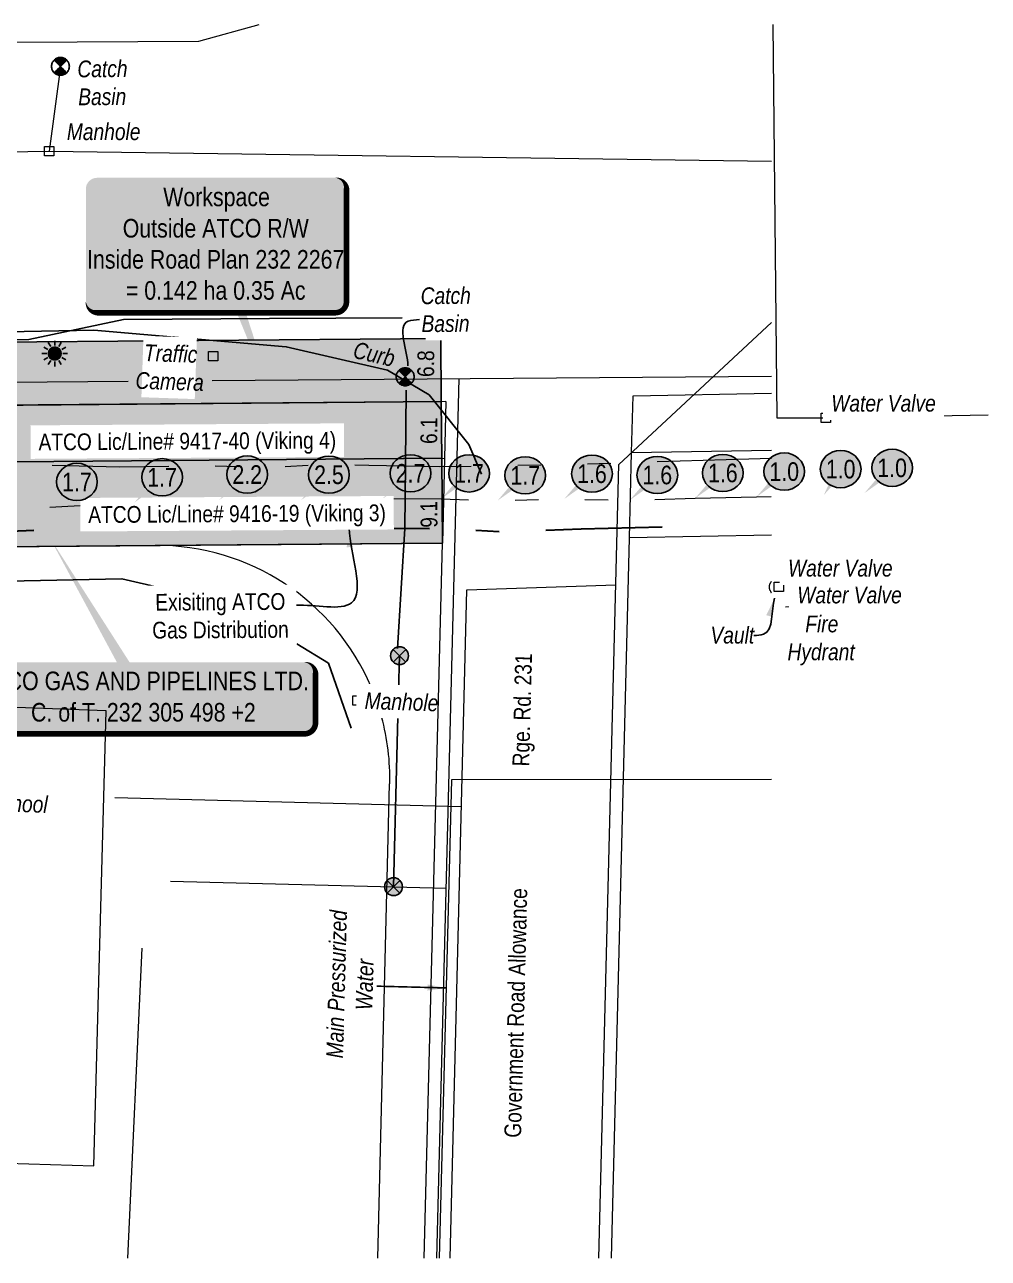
# Model space of a CAD drawing. Extents: x 47903 to 49482, y 5930913 to 5932062.
# Drawn here: x 49248.3 to 49351.8, y 5931155.6 to 5931288.2 of the extents above; entities that cross this region are included whole.
import ezdxf
from ezdxf.enums import TextEntityAlignment as Align

# ---------------------------------------------------------------- set-up
doc = ezdxf.new("R2010")
doc.units = 0
doc.header["$LTSCALE"] = 5
for name, pattern in [('CENTERLINEX3', [5, 2.5, -1, 0.5, -1]), ('CENTERLINEX33', [6.5, 2.5, -1, 0.5, -1, 0.5, -1]), ('foc-SEISMIC', [20.5, 15, -1, 0.5, -1, 0.5, -1, 0.5, -1]), ('POWERLINE5', [7.8, 2.4, -0.6, 0.6, -0.6, 0.6, -0.6, 2.4])]:
    doc.linetypes.add(name, pattern=pattern)
for name, color, linetype in [('_P-Temp 3', 104, 'Continuous'), ('_P-Temp H3', 71, 'Continuous'), ('AS-FENCE', 48, 'foc-FENCE'), ('AS-OWNER', 7, 'Continuous'), ('AS-POWER-BURIED-ATCO PIPELINES', 241, 'foc-POWER_BURIED'), ('AS-POWER-EXISTING', 72, 'POWERLINE5'), ('AS-SEISMIC', 224, 'foc-SEISMIC'), ('AS-SYMBOL', 7, 'Continuous'), ('EXISTING PIPE IP-T', 182, 'Continuous'), ('L-ROAD-T', 7, 'Continuous'), ('L-TITLEDB', 4, 'Continuous'), ('L-TITLEDB-T', 4, 'Continuous'), ('P-ELEVATION', 7, 'Continuous'), ('P-TEMP WITHIN RW-H', 254, 'Continuous'), ('P-TEMP-ATCO PIPELINES-T', 104, 'Continuous'), ('T-SLOPE', 48, 'Continuous')]:
    doc.layers.add(name, color=color, linetype=linetype)
for name, color, linetype, lineweight, true_color in [('AS-FIBRE-OPTIC', 7, 'foc-FIBREOP', 9, 0xff9c38), ('AS-SANITARY', 7, 'foc-SANITARY', 9, 0x29a300), ('AS-STORM', 7, 'foc-STORM', 9, 0x29a300), ('AS-TELUS-ATCO PIPELINES', 7, 'foc-TEL', 9, 0xff9c38), ('AS-WATER PIPE', 7, 'foc-WATER', 9, 0x8ac4ff), ('EXISTING PIPE IP', 7, 'CENTERLINEX3', 30, 0x3800e0)]:
    doc.layers.add(name, color=color, linetype=linetype, lineweight=lineweight, true_color=true_color)
for name, color, linetype, lineweight in [('AS-GENERAL', 48, 'Continuous', 18), ('AS-GENERAL-manhole', 48, 'Continuous', 18), ('EXISTING PIPE (EXIST OR HP)', 240, 'CENTERLINEX33', 20), ('T-TEXT', 48, 'Continuous', 18)]:
    doc.layers.add(name, color=color, linetype=linetype, lineweight=lineweight)
doc.layers.add('P-TEMP-WITHIN RW', color=7, linetype='Continuous', true_color=0x787878)
doc.styles.add('1.8', font='', dxfattribs={"height": 1.8})
doc.styles.add('80', font='', dxfattribs={"height": 10})
doc.styles.add('80CG', font='', dxfattribs={"height": 10})
doc.styles.add('80L', font='', dxfattribs={"height": 10})
doc.styles.add('foc-LtypeFont', font='', dxfattribs={"height": 7.35})
doc.styles.get("Standard").update_dxf_attribs({"font": ''})
doc.styles.get('1.8').set_extended_font_data('Arial Narrow')
doc.styles.get('80').set_extended_font_data('Arial Narrow')
doc.styles.get('80CG').set_extended_font_data('Arial Narrow')
doc.styles.get('80L').set_extended_font_data('Arial Narrow')
doc.styles.get('foc-LtypeFont').set_extended_font_data('Arial Narrow')
doc.styles.get('Standard').set_extended_font_data('Arial Narrow')
doc.linetypes.add('foc-FENCE', pattern='A,10,-1,["X",foc-LtypeFont,S=0.2,R=0,X=-0.625,Y=-0.75],-1.24', length=12.24)
doc.linetypes.add('foc-FIBREOP', pattern='A,10,-1,["FO",foc-LtypeFont,S=0.2,R=0,X=-0.5,Y=-0.75],-2.75', length=13.75)
doc.linetypes.add('foc-POWER_BURIED', pattern='A,10,-1,["P",foc-LtypeFont,S=0.2,R=0,X=-0.425,Y=-0.75],-2', length=13)
doc.linetypes.add('foc-SANITARY', pattern='A,10,-1,["SN",foc-LtypeFont,S=0.2,R=0,X=-0.5,Y=-0.75],-2.75', length=13.75)
doc.linetypes.add('foc-STORM', pattern='A,10,-1,["ST",foc-LtypeFont,S=0.2,R=0,X=-0.5,Y=-0.75],-2.75', length=13.75)
doc.linetypes.add('foc-TEL', pattern='A,2,-1,["T",foc-LtypeFont,S=0.2,R=0,X=-0.425,Y=-0.75],-1.24,8', length=12.24)
doc.linetypes.add('foc-WATER', pattern='A,10,-1,["W",foc-LtypeFont,S=0.2,R=0,X=-0.425,Y=-0.75],-2', length=13)
doc.dimstyles.new('Compass 1 000', dxfattribs={"dimtxt": 1.8, "dimasz": 2, "dimexe": 0.2, "dimexo": 0.0625, "dimgap": 0.5, "dimtad": 0, "dimtih": 1, "dimtoh": 1, "dimzin": 0, "dimdsep": 46, "dimtxsty": '1.8', "dimcen": 0.1, "dimse1": 1, "dimse2": 1, "dimclrd": 256, "dimclrt": 256, "dimaunit": 1, "dimadec": 4, "dimazin": 0, "dimtfac": 0.06, "dimtofl": 0, "dimtmove": 0, "dimatfit": 0, "dimfxl": 0.2, "dimtolj": 1, "dimtzin": 0, "dimlwd": -1, "dimarcsym": 0})
doc.dimstyles.new('Compass 5 000', dxfattribs={"dimscale": 5, "dimtxt": 9, "dimasz": 2, "dimexe": 0.2, "dimexo": 0.0625, "dimgap": 0.5, "dimtad": 0, "dimtih": 1, "dimtoh": 1, "dimzin": 0, "dimdsep": 46, "dimtxsty": '80CG', "dimcen": 0.1, "dimse1": 1, "dimse2": 1, "dimclrd": 256, "dimclrt": 256, "dimaunit": 1, "dimadec": 4, "dimazin": 0, "dimtfac": 0.06, "dimtofl": 0, "dimtmove": 0, "dimatfit": 1, "dimfxl": 0.2, "dimtolj": 1, "dimtzin": 0, "dimlwd": -1, "dimarcsym": 0})

# ---------------------------------------------------------------- blocks, each defined once
blk = doc.blocks.new('POWERPOLE')
h = blk.add_hatch(color=255)
edge = h.paths.add_edge_path()
edge.add_arc((0, 0), 0.96, 0, 360)
at = {"linetype": 'Continuous'}
for p, q in [((0.68, -0.68), (-0.68, 0.68)), ((-0.68, -0.68), (0.68, 0.68))]:
    blk.add_line(p, q, dxfattribs=at)
blk.add_circle((0, 0), 0.96, dxfattribs=at)
blk = doc.blocks.new('*U62')
h = blk.add_hatch(color=59)
edge = h.paths.add_edge_path()
edge.add_line((-86.5, -20), (86.5, -20))
edge.add_arc((86.5, -14), 6, 270, 360)
edge.add_line((92.5, -14), (92.5, 12.5))
edge.add_arc((86.5, 12.5), 6, 0, 90)
edge.add_line((86.5, 18.5), (-86.5, 18.5))
edge.add_arc((-86.5, 12.5), 6, 90, 180)
edge.add_line((-92.5, 12.5), (-92.5, -14))
edge.add_arc((-86.5, -14), 6, 180, 270)
at = {"color": 1, "flags": 128}
blk.add_lwpolyline([(-50.58, 86, 0, 7.5, 0), (0, 0, 0, 0, 0)], format="xyseb", dxfattribs=at)
blk.add_lwpolyline([(-86.5, -20, 3, 3, 0), (86.5, -20, 3, 3, 0.414214), (92.5, -14, 3, 3, 0), (92.5, 12.5, 3, 0, 0.414214), (86.5, 18.5, 0, 0, 0), (-86.5, 18.5, 0, 0, 0.414214), (-92.5, 12.5, 0, 0, 0), (-92.5, -14, 0, 3, 0.414214)], format="xyseb", close=True, dxfattribs=at)
at = {"color": 1, "style": '80'}
blk.add_attdef('ENTER_TEXT_001', (-35.99, -5), '', height=10, dxfattribs=at)
blk = doc.blocks.new('*U44')
at = {"layer": 'P-ELEVATION'}
h = blk.add_hatch(color=111, dxfattribs=at)
h.dxf.hatch_style = 1
edge = h.paths.add_edge_path()
edge.add_ellipse((0, 0), major_axis=(-10.94, 0), ratio=0.913794, start_angle=0, end_angle=360)
at = {"layer": 'P-ELEVATION', "color": 7, "flags": 128}
blk.add_lwpolyline([(0, 0, 5, 0, 0), (-14.89, -13.6, 0, 0, 0)], format="xyseb", dxfattribs=at)
at = {"layer": 'P-ELEVATION', "color": 7}
blk.add_ellipse((0, 0), major_axis=(-10.94, 0), ratio=0.913794, dxfattribs=at)
at = {"layer": 'P-ELEVATION', "style": '80'}
blk.add_attdef('BEND', text='', height=10, dxfattribs=at).set_placement((0, 0), align=Align.MIDDLE_CENTER)
blk = doc.blocks.new('*U45')
at = {"layer": 'P-ELEVATION'}
h = blk.add_hatch(color=111, dxfattribs=at)
h.dxf.hatch_style = 1
edge = h.paths.add_edge_path()
edge.add_ellipse((0, 0), major_axis=(-10.94, 0), ratio=0.913794, start_angle=0, end_angle=360)
at = {"layer": 'P-ELEVATION', "color": 7, "flags": 128}
blk.add_lwpolyline([(0, 0, 5, 0, 0), (-9.05, -13.99, 0, 0, 0)], format="xyseb", dxfattribs=at)
at = {"layer": 'P-ELEVATION', "color": 7}
blk.add_ellipse((0, 0), major_axis=(-10.94, 0), ratio=0.913794, dxfattribs=at)
at = {"layer": 'P-ELEVATION', "style": '80'}
blk.add_attdef('BEND', text='', height=10, dxfattribs=at).set_placement((0, 0), align=Align.MIDDLE_CENTER)
blk = doc.blocks.new('lightpole')
h = blk.add_hatch(color=255)
h.dxf.hatch_style = 1
h.paths.add_polyline_path([(-0.78, 0, 1), (0.78, 0, 1)])
h.paths.add_polyline_path([(0.68, 0, -1), (-0.68, 0, -1)], flags=16)
h = blk.add_hatch(color=48)
h.dxf.hatch_style = 1
edge = h.paths.add_edge_path()
edge.add_arc((0, 0), 0.682, 0, 360)
at = {"color": 48}
for p, q in [((0, 0.86), (0, 1.38)), ((-0.86, 0), (-1.38, 0)), ((-0.75, 0.43), (-1.19, 0.69)), ((-0.43, 0.75), (-0.69, 1.19)), ((0.43, 0.75), (0.69, 1.19)), ((0.75, 0.43), (1.19, 0.69)), ((0.86, 0), (1.38, 0)), ((-0.75, -0.43), (-1.19, -0.69)), ((-0.43, -0.75), (-0.69, -1.19)), ((0, -0.86), (0, -1.38)), ((0.43, -0.75), (0.69, -1.19)), ((0.75, -0.43), (1.19, -0.69))]:
    blk.add_line(p, q, dxfattribs=at)
blk.add_circle((0, 0), 0.682, dxfattribs=at)
blk = doc.blocks.new('*X46')
at = {"color": 0}
for p, q in [((103.18, -2060.78), (107.75, -2060.78)), ((103.5, -2060.62), (107.43, -2060.62)), ((103.89, -2060.47), (107.03, -2060.47)), ((104.45, -2060.31), (106.48, -2060.31)), ((102.12, -2061.56), (108.81, -2061.56)), ((102.18, -2061.72), (108.75, -2061.72)), ((102.29, -2061.41), (108.64, -2061.41)), ((102.33, -2061.87), (108.59, -2061.87)), ((102.47, -2061.25), (108.45, -2061.25)), ((102.49, -2062.03), (108.44, -2062.03)), ((102.65, -2062.19), (108.28, -2062.19)), ((102.68, -2061.09), (108.25, -2061.09)), ((102.8, -2062.34), (108.13, -2062.34)), ((102.92, -2060.94), (108.01, -2060.94)), ((102.96, -2062.5), (107.97, -2062.5)), ((103.12, -2062.66), (107.81, -2062.66)), ((103.13, -2067.34), (107.8, -2067.34)), ((103.27, -2062.81), (107.66, -2062.81)), ((103.28, -2067.19), (107.65, -2067.19)), ((103.43, -2062.97), (107.5, -2062.97)), ((103.44, -2067.03), (107.49, -2067.03)), ((103.58, -2063.12), (107.34, -2063.12)), ((103.59, -2066.87), (107.33, -2066.87)), ((103.74, -2063.28), (107.19, -2063.28)), ((103.75, -2066.72), (107.18, -2066.72)), ((103.9, -2063.44), (107.03, -2063.44)), ((103.91, -2066.56), (107.02, -2066.56)), ((104.05, -2063.59), (106.88, -2063.59)), ((104.06, -2066.41), (106.87, -2066.41)), ((104.21, -2063.75), (106.72, -2063.75)), ((104.22, -2066.25), (106.71, -2066.25)), ((104.37, -2063.91), (106.56, -2063.91)), ((104.38, -2066.09), (106.55, -2066.09)), ((104.52, -2064.06), (106.41, -2064.06)), ((104.53, -2065.94), (106.4, -2065.94)), ((104.68, -2064.22), (106.25, -2064.22)), ((104.69, -2065.78), (106.24, -2065.78)), ((104.83, -2064.37), (106.09, -2064.37)), ((104.84, -2065.62), (106.08, -2065.62)), ((104.99, -2064.53), (105.94, -2064.53)), ((105, -2065.47), (105.93, -2065.47)), ((105.15, -2064.69), (105.78, -2064.69)), ((105.16, -2065.31), (105.77, -2065.31)), ((105.3, -2064.84), (105.63, -2064.84)), ((105.31, -2065.16), (105.62, -2065.16)), ((102.11, -2068.44), (108.82, -2068.44)), ((102.19, -2068.28), (108.74, -2068.28)), ((102.28, -2068.59), (108.65, -2068.59)), ((102.34, -2068.12), (108.58, -2068.12)), ((102.46, -2068.75), (108.47, -2068.75)), ((102.5, -2067.97), (108.43, -2067.97)), ((102.66, -2067.81), (108.27, -2067.81)), ((102.67, -2068.91), (108.26, -2068.91)), ((102.81, -2067.66), (108.12, -2067.66)), ((102.9, -2069.06), (108.03, -2069.06)), ((102.97, -2067.5), (107.96, -2067.5)), ((103.17, -2069.22), (107.76, -2069.22)), ((103.48, -2069.37), (107.45, -2069.37)), ((103.87, -2069.53), (107.06, -2069.53)), ((104.41, -2069.69), (106.52, -2069.69))]:
    blk.add_line(p, q, dxfattribs=at)
blk = doc.blocks.new('SP')
for p, q in [((0.68, -0.68), (-0.68, 0.68)), ((-0.68, -0.68), (0.68, 0.68))]:
    blk.add_line(p, q)
blk.add_circle((0, 0), 0.96)
at = {"xscale": 0.2, "yscale": 0.2, "zscale": 0.2}
blk.add_blockref('*X46', (-21.09, 413), dxfattribs=at)
blk = doc.blocks.new('*U71')
h = blk.add_hatch(color=255)
edge = h.paths.add_edge_path()
edge.add_line((-64, -37), (64, -37))
edge.add_arc((64, -31), 6, 270, 360)
edge.add_line((70, -31), (70, 29.5))
edge.add_arc((64, 29.5), 6, 0, 90)
edge.add_line((64, 35.5), (-64, 35.5))
edge.add_arc((-64, 29.5), 6, 90, 180)
edge.add_line((-70, 29.5), (-70, -31))
edge.add_arc((-64, -31), 6, 180, 270)
at = {"color": 104, "flags": 128}
blk.add_lwpolyline([(-64, -37, 3, 3, 0), (64, -37, 3, 3, 0.414214), (70, -31, 3, 3, 0), (70, 29.5, 3, 0, 0.414214), (64, 35.5, 0, 0, 0), (-64, 35.5, 0, 0, 0.414214), (-70, 29.5, 0, 0, 0), (-70, -31, 0, 3, 0.414214)], format="xyseb", close=True, dxfattribs=at)
blk.add_lwpolyline([(34.12, -93.36, 0, 7.5, 0), (0, 0, 0, 0, 0)], format="xyseb", dxfattribs=at)
at = {"color": 104, "style": '80'}
blk.add_attdef('ENTER_TEXT_001', (-26.85, -4.92), '', height=10, dxfattribs=at)

msp = doc.modelspace()

# ---------------------------------------------------------------- hatches: boundary and pattern name
at = {"layer": '_P-Temp H3'}
h = msp.add_hatch(color=256, dxfattribs=at)
h.dxf.hatch_style = 1
h.paths.add_polyline_path([(49084.77, 5931245.86), (49293.02, 5931247.69), (49292.97, 5931254.46), (49084.71, 5931252.74)])
h = msp.add_hatch(color=256, dxfattribs=at)
h.dxf.hatch_style = 1
h.paths.add_polyline_path([(49084.77, 5931245.86), (49084.89, 5931230.74), (49098.16, 5931230.86), (49105.57, 5931239.96), (49293.07, 5931241.6), (49293.02, 5931247.69)])
at = {"layer": 'P-TEMP WITHIN RW-H'}
h = msp.add_hatch(color=256, dxfattribs=at)
h.dxf.hatch_style = 1
h.paths.add_polyline_path([(49293.07, 5931241.6), (49293.15, 5931232.46), (49098.16, 5931230.86), (49105.57, 5931239.96)])

# ---------------------------------------------------------------- linework, layer by layer
at = {"layer": '_P-Temp 3', "flags": 128}
for points in [[(49084.77, 5931245.86), (49293.02, 5931247.69), (49292.97, 5931254.46), (49084.71, 5931252.74)], [(49084.77, 5931245.86), (49084.89, 5931230.74), (49098.16, 5931230.86), (49105.57, 5931239.96), (49293.07, 5931241.6), (49293.02, 5931247.69)]]:
    msp.add_lwpolyline(points, close=True, dxfattribs=at)
msp.add_lwpolyline([(49084.77, 5931245.86), (49293.02, 5931247.69)], dxfattribs=at)
at = {"layer": 'AS-FENCE', "color": 255, "flags": 128}
for points in [[(49263.23, 5931227.57), (49258.72, 5931228.63), (49239.45, 5931228.23), (49238.73, 5931215.22)], [(49283.33, 5931212.59), (49280.92, 5931219.56), (49277.5, 5931221.63)]]:
    msp.add_lwpolyline(points, dxfattribs=at)
at = {"layer": 'AS-FIBRE-OPTIC', "color": 255, "flags": 128}
msp.add_lwpolyline([(49044.76, 5931285.16), (49266.97, 5931286.39), (49273.47, 5931288.16)], dxfattribs=at)
at = {"layer": 'AS-GENERAL', "color": 255, "flags": 128}
for points in [[(49268.02, 5931253.03), (49269.02, 5931253.03), (49269.02, 5931252.03), (49268.02, 5931252.03)], [(49283.51, 5931216.06), (49284.51, 5931216.06), (49284.51, 5931215.06), (49283.51, 5931215.06)]]:
    msp.add_lwpolyline(points, close=True, dxfattribs=at)
msp.add_lwpolyline([(49238.73, 5931215.22), (49237.07, 5931166.12), (49255.69, 5931165.57), (49257.03, 5931214.46), (49238.72, 5931215.14)], dxfattribs=at)
at = {"layer": 'AS-GENERAL-manhole', "color": 255, "flags": 128}
for points in [[(49250.41, 5931275.08), (49251.41, 5931275.08), (49251.41, 5931274.08), (49250.41, 5931274.08)], [(49333.83, 5931246.42), (49334.83, 5931246.42), (49334.83, 5931245.42), (49333.83, 5931245.42)], [(49328.77, 5931228.25), (49329.77, 5931228.25), (49329.77, 5931227.25), (49328.77, 5931227.25)], [(49330.02, 5931225.62), (49331.02, 5931225.62), (49331.02, 5931224.62), (49330.02, 5931224.62)], [(49330.91, 5931225.16), (49331.91, 5931225.16), (49331.91, 5931224.16), (49330.91, 5931224.16)]]:
    msp.add_lwpolyline(points, close=True, dxfattribs=at)
msp.add_lwpolyline([(49328.51, 5931227.1), (49328.51, 5931227.1), (49328.45, 5931227.17), (49328.41, 5931227.25), (49328.37, 5931227.32), (49328.33, 5931227.41), (49328.31, 5931227.49), (49328.29, 5931227.57), (49328.28, 5931227.66), (49328.27, 5931227.75), (49328.28, 5931227.83), (49328.29, 5931227.92), (49328.31, 5931228.01), (49328.33, 5931228.09), (49328.37, 5931228.17), (49328.41, 5931228.25), (49328.45, 5931228.32), (49328.51, 5931228.39), (49328.51, 5931228.39)], dxfattribs=at)
at = {"layer": 'AS-POWER-BURIED-ATCO PIPELINES', "color": 255, "flags": 128}
for points in [[(49111.42, 5931244.13), (49119.92, 5931244.38), (49131.36, 5931244.71), (49140.21, 5931245.11), (49157.48, 5931245.5), (49167.75, 5931246.22), (49172.88, 5931248.99), (49180.64, 5931251.63), (49189.3, 5931252.53), (49199.42, 5931252.92), (49215.65, 5931253.04), (49233.04, 5931254.21), (49248.72, 5931254.34), (49258.9, 5931256.47), (49274.58, 5931256.58), (49288.83, 5931256.65)], [(49288.34, 5931221.15), (49289.12, 5931234.03), (49289.19, 5931240.97), (49289.24, 5931248.9)], [(49288.54, 5931220.37), (49288.44, 5931216.55)], [(49288.37, 5931213.81), (49287.9, 5931195.55)]]:
    msp.add_lwpolyline(points, dxfattribs=at)
at = {"layer": 'AS-SANITARY', "color": 255}
msp.add_lwpolyline([(49260.85, 5931188.96), (49259.31, 5931155.63)], dxfattribs=at)
at = {"layer": 'AS-STORM', "color": 255}
msp.add_line((49252.12, 5931283.68), (49250.91, 5931274.58), dxfattribs=at)
msp.add_lwpolyline([(49091.26, 5931282.24), (49091.49, 5931271.7), (49150.91, 5931272.87), (49200.95, 5931273.45), (49218.69, 5931274.08), (49250.91, 5931274.58), (49328.51, 5931273.5)], dxfattribs=at)
at = {"layer": 'AS-TELUS-ATCO PIPELINES', "color": 255, "flags": 128}
for points in [[(49309.96, 5931155.63), (49312.11, 5931240.92), (49328.51, 5931256.15)], [(49268.4, 5931249.92), (49328.51, 5931250.41)], [(49292.56, 5931155.63), (49294.94, 5931250.13)], [(49194.15, 5931249.32), (49259.38, 5931249.85)], [(49293.97, 5931155.63), (49295.78, 5931227.44), (49311.78, 5931227.97)], [(49257.96, 5931205.14), (49295.2, 5931204.18)], [(49263.95, 5931196.15), (49293.56, 5931195.4)]]:
    msp.add_lwpolyline(points, dxfattribs=at)
at = {"layer": 'AS-WATER PIPE', "color": 255}
for points in [[(49328.64, 5931288.16), (49329.07, 5931245.91), (49334.33, 5931245.92), (49351.78, 5931246.23)], [(49328.64, 5931288.16), (49329.07, 5931245.91), (49334.33, 5931245.92), (49351.78, 5931246.23)], [(49331.41, 5931224.66), (49330.52, 5931225.12), (49330.52, 5931225.25), (49329.27, 5931225.25)], [(49328.51, 5931207.06), (49294.13, 5931207.03), (49292.79, 5931155.63)], [(49328.51, 5931207.06), (49294.13, 5931207.03), (49292.79, 5931155.63)]]:
    msp.add_lwpolyline(points, dxfattribs=at)
at = {"layer": 'EXISTING PIPE (EXIST OR HP)', "flags": 128}
for points in [[(49056.29, 5931238.7), (49064.78, 5931238.91), (49072.22, 5931239.12), (49081.59, 5931239.21), (49090.69, 5931239.41), (49099.2, 5931239.51), (49106.01, 5931239.49), (49114.46, 5931239.64), (49121.95, 5931239.64), (49130.16, 5931239.69), (49138.35, 5931239.81), (49145.53, 5931239.85), (49156.06, 5931239.94), (49162.49, 5931239.93), (49166.95, 5931239.82), (49171.54, 5931239.76), (49177.64, 5931239.92), (49184.15, 5931239.95), (49190.99, 5931239.94), (49198.26, 5931239.96), (49204.7, 5931240.11), (49207.51, 5931240.1), (49209.69, 5931240.13), (49211.85, 5931240.07), (49214.07, 5931240.03), (49216.14, 5931240.11), (49218.44, 5931240.24), (49220, 5931240.31), (49221.11, 5931240.24), (49222.77, 5931240.21), (49224.8, 5931240.32), (49226.96, 5931240.26), (49229.91, 5931240.33), (49232.5, 5931240.33), (49236.54, 5931240.38), (49242.7, 5931240.45), (49251.19, 5931240.84), (49258.5, 5931240.66), (49267.56, 5931240.79), (49274.86, 5931240.62), (49280.19, 5931240.92), (49285.25, 5931240.84), (49292.83, 5931240.69), (49297.67, 5931240.77), (49306.18, 5931240.93), (49312.35, 5931241.09), (49323.62, 5931241.46), (49328.51, 5931241.59)], [(49056.04, 5931234.78), (49063.09, 5931234.96), (49070.57, 5931235.01), (49078.47, 5931234.79), (49085.54, 5931234.79), (49092.98, 5931235.13), (49102.43, 5931235.35), (49112.26, 5931235.56), (49120.63, 5931235.5), (49128.51, 5931235.45), (49136.83, 5931235.56), (49143.32, 5931235.64), (49151.22, 5931235.63), (49158.9, 5931235.67), (49166.55, 5931235.84), (49176.17, 5931235.89), (49181.65, 5931236.02), (49189.4, 5931236.09), (49196.52, 5931236.11), (49203.02, 5931236.14), (49209.03, 5931236.09), (49211.9, 5931235.91), (49214.29, 5931235.98), (49216.26, 5931236.15), (49218.72, 5931236.05), (49220.79, 5931236.1), (49222.21, 5931236.23), (49223.94, 5931236.16), (49225.15, 5931236.1), (49226.67, 5931236.06), (49228.69, 5931236.07), (49232.08, 5931236.29), (49233.51, 5931236.24), (49239.81, 5931236.09), (49250.92, 5931236.32), (49260.06, 5931236.82), (49269.2, 5931237.11), (49277.98, 5931237.09), (49286.75, 5931237.25), (49293.03, 5931237.23), (49299.06, 5931237.02), (49306.23, 5931237.2), (49313.25, 5931237.06), (49320.29, 5931237.28), (49326.88, 5931237.43), (49328.51, 5931237.47)]]:
    msp.add_lwpolyline(points, dxfattribs=at)
at = {"layer": 'EXISTING PIPE IP', "flags": 128}
msp.add_lwpolyline([(49316.74, 5931234.16), (49308.05, 5931233.97), (49299.71, 5931233.65), (49293.98, 5931233.97), (49285.08, 5931234.03), (49267.68, 5931234.11), (49254.58, 5931233.99), (49242.6, 5931233.57), (49235.72, 5931233.5), (49231.46, 5931233.12), (49228.96, 5931233.05), (49227.8, 5931233.1), (49225.44, 5931232.99), (49222.05, 5931232.96), (49217.83, 5931232.9), (49213.88, 5931233), (49209.77, 5931232.78), (49205.27, 5931232.65), (49199.02, 5931232.65), (49189.16, 5931232.71), (49179.34, 5931232.72), (49170.21, 5931232.6), (49159.46, 5931232.32), (49149.55, 5931232.4), (49138.81, 5931232.46), (49128.53, 5931232.2), (49117.45, 5931232.04), (49106.1, 5931231.8), (49098.42, 5931232.18), (49090.36, 5931232.08), (49080.39, 5931232.15), (49067.66, 5931231.95), (49056.23, 5931231.94)], dxfattribs=at)
at = {"layer": 'L-TITLEDB', "color": 255, "lineweight": 0}
for p, q in [((49293.52, 5931247.69), (49064.62, 5931245.69)), ((49293.52, 5931247.69), (49293.37, 5931241.6)), ((49313.47, 5931242.18), (49313.62, 5931248.28)), ((49313.47, 5931242.18), (49313.62, 5931248.28)), ((49313.62, 5931248.28), (49328.51, 5931248.56)), ((49313.62, 5931248.28), (49328.51, 5931248.56)), ((49313.24, 5931233.02), (49313.47, 5931242.18)), ((49313.24, 5931233.02), (49313.47, 5931242.18)), ((49313.47, 5931242.18), (49328.51, 5931242.46)), ((49313.47, 5931242.18), (49328.51, 5931242.46)), ((49105.57, 5931239.96), (49293.37, 5931241.6)), ((49293.37, 5931241.6), (49293.14, 5931232.46)), ((49293.37, 5931241.6), (49293.14, 5931232.46)), ((49311.29, 5931155.63), (49313.24, 5931233.02)), ((49328.51, 5931233.31), (49313.24, 5931233.02)), ((49328.51, 5931233.31), (49313.24, 5931233.02)), ((49262.3, 5931232.21), (49101.9, 5931230.89)), ((49262.3, 5931232.21), (49101.9, 5931230.89)), ((49293.14, 5931232.46), (49262.3, 5931232.21)), ((49293.14, 5931232.46), (49262.3, 5931232.21)), ((49291.2, 5931155.63), (49293.14, 5931232.46)), ((49286.2, 5931155.63), (49287.48, 5931206.59))]:
    msp.add_line(p, q, dxfattribs=at)
for start, end in [(23.1017, 90.435), (358.5916, 15.2768)]:
    msp.add_arc((49262.49, 5931207.2), 25.01, start, end, dxfattribs=at)
at = {"layer": 'P-TEMP-WITHIN RW', "flags": 128}
msp.add_lwpolyline([(49293.07, 5931241.6), (49293.15, 5931232.46), (49098.16, 5931230.86), (49105.57, 5931239.96)], close=True, dxfattribs=at)
at = {"layer": 'T-SLOPE', "color": 255, "flags": 128}
msp.add_lwpolyline([(49097.41, 5931243.39), (49099.19, 5931244.33), (49104.84, 5931244.73), (49132.59, 5931245.62), (49167.27, 5931246.73), (49167.34, 5931251.59), (49195.37, 5931253.39), (49227.62, 5931254.79), (49255.69, 5931255.33), (49276.38, 5931253.56), (49287.25, 5931251.03), (49291.74, 5931248.38), (49295.98, 5931243.06), (49297.36, 5931239.87)], dxfattribs=at)

# ---------------------------------------------------------------- block references
at = {"xscale": 0.1999631355999998, "yscale": 0.1999631355999998, "zscale": 0.1999631355999998}
for name, p, values in [('*U44', (49329.86, 5931240.15), {'BEND': '1.0'}), ('*U45', (49335.92, 5931240.41), {'BEND': '1.0'}), ('*U44', (49341.45, 5931240.55), {'BEND': '1.0'}), ('*U44', (49296.01, 5931239.95), {'BEND': '1.7'}), ('*U44', (49302.04, 5931239.74), {'BEND': '1.7'}), ('*U44', (49309.21, 5931239.92), {'BEND': '1.6'}), ('*U44', (49316.23, 5931239.78), {'BEND': '1.6'}), ('*U44', (49323.27, 5931240), {'BEND': '1.6'})]:
    msp.add_blockref(name, p, dxfattribs=at).add_auto_attribs(values)
at = {"layer": 'AS-POWER-EXISTING'}
for p in [(49288.54, 5931220.37), (49287.9, 5931195.55)]:
    msp.add_blockref('POWERPOLE', p, dxfattribs=at)
at = {"layer": 'AS-SEISMIC'}
for p in [(49252.12, 5931283.68), (49289.15, 5931250.33)]:
    msp.add_blockref('SP', p, dxfattribs=at)
at = {"layer": 'AS-SYMBOL', "color": 2}
msp.add_blockref('lightpole', (49251.51, 5931252.83), dxfattribs=at)

# ---------------------------------------------------------------- texts
at = {"layer": 'L-ROAD-T', "color": 255, "style": '80L'}
msp.add_text('Government Road Allowance', height=1.7997, rotation=88.5552, dxfattribs=at).set_placement((49301.03, 5931181.99), align=Align.MIDDLE_CENTER)
at = {"layer": 'P-TEMP-ATCO PIPELINES-T', "color": 255, "style": '80L'}
for s, p in [('6.8', (49291.36, 5931251.74)), ('6.1', (49291.69, 5931244.55))]:
    msp.add_text(s, height=1.8, rotation=89.5193, dxfattribs=at).set_placement(p, align=Align.MIDDLE)
at = {"layer": 'P-TEMP-WITHIN RW', "color": 255, "insert": (49290.8, 5931235.54), "char_height": 1.8, "width": 2.5027, "attachment_point": 2, "rotation": 90.6588, "style": '80L', "bg_fill": 1, "box_fill_scale": 1.1, "bg_fill_color": 254, "bg_fill_transparency": 0}
msp.add_mtext('9.1', dxfattribs=at)
at = {"layer": 'T-TEXT', "color": 255, "insert": (49283.85, 5931254.15), "char_height": 1.7997, "attachment_point": 1, "rotation": 346.8915, "style": '80L'}
msp.add_mtext_dynamic_manual_height_columns('{\\fArial Narrow|b0|i1|c0|p34;Curb}', width=4.4435, gutter_width=49.99, heights=[0], dxfattribs=at)

# ---------------------------------------------------------------- next in the draw order: texts
at = {"layer": 'AS-GENERAL', "color": 255, "char_height": 1.8, "attachment_point": 1, "style": '80L', "bg_fill": 2}
for s, width, insert in [('{\\fArial Narrow|b0|i1|c0|p34;Water Valve}', 11.1974, (49334.91, 5931248.39)), ('{\\fArial Narrow|b0|i1|c0|p34;Water Valve}', 11.1974, (49330.27, 5931230.67)), ('\\pi0.13669;{\\fArial Narrow|b0|i1|c0|p34;Vault}', 4.7979, (49321.8, 5931223.47))]:
    msp.add_mtext_dynamic_manual_height_columns(s, width=width, gutter_width=50, heights=[0], dxfattribs=dict(at, insert=insert))
at = {"layer": 'AS-GENERAL', "color": 255, "char_height": 1.8, "attachment_point": 1, "rotation": 358.0305, "style": '80L', "bg_fill": 2}
for s, width, insert in [('{\\fArial Narrow|b0|i1|c0|p34;Manhole}', 3.9381, (49284.84, 5931216.45)), ('{\\fArial Narrow|b0|i1|c0|p34;School}', 3.6747, (49244.48, 5931205.49))]:
    msp.add_mtext_dynamic_manual_height_columns(s, width=width, gutter_width=50, heights=[0], dxfattribs=dict(at, insert=insert))
at = {"layer": 'AS-SEISMIC', "color": 255, "char_height": 1.8, "attachment_point": 1, "rotation": 0.4464, "style": '80L', "bg_fill": 2}
for insert in [(49255.33, 5931284.31), (49292.2, 5931259.94)]:
    msp.add_mtext_dynamic_manual_height_columns('\\pi-1.39615;{\\fArial Narrow|b0|i1|c0|p34;Catch \\P\\pi-1.33107;Basin}', width=2.356, gutter_width=50, heights=[0], dxfattribs=dict(at, insert=insert))
at = {"layer": 'AS-WATER PIPE', "color": 255, "insert": (49280.68, 5931177.08), "char_height": 1.8, "attachment_point": 1, "rotation": 88.5062, "style": '80L', "bg_fill": 2}
msp.add_mtext_dynamic_manual_height_columns('\\pi0.05873;{\\fArial Narrow|b0|i1|c0|p34;Main Pressurized \\P\\pi5.31384;Water}', width=16.0486, gutter_width=50, heights=[0], dxfattribs=at)
at = {"layer": 'EXISTING PIPE (EXIST OR HP)', "insert": (49265.75, 5931243.15, 3159.37), "char_height": 1.7997, "width": 31.8657, "attachment_point": 5, "rotation": 0.367, "bg_fill": 2}
msp.add_mtext('ATCO Lic/Line# 9417-40 (Viking 4)', dxfattribs=at)
at = {"layer": 'EXISTING PIPE IP-T', "insert": (49269.3, 5931224.64, 3159.37), "char_height": 1.7997, "width": 14.5406, "attachment_point": 5, "rotation": 0.367, "bg_fill": 2}
msp.add_mtext('Exisiting ATCO \\PGas Distribution', dxfattribs=at)
at = {"layer": 'L-TITLEDB-T', "color": 255, "insert": (49300.66, 5931208.5), "char_height": 1.8, "attachment_point": 1, "rotation": 88.5066, "style": '80L', "bg_fill": 2}
msp.add_mtext_dynamic_manual_height_columns('Rge. Rd. 231', width=11.7868, gutter_width=49.99, heights=[0], dxfattribs=at)

# ---------------------------------------------------------------- next in the draw order: block references
at = {"layer": '_P-Temp 3'}
ref = msp.add_blockref('*U71', (49268.85, 5931264.61), dxfattribs=dict(at, xscale=0.1999631356000001, yscale=0.1999631356000001, zscale=0.1999631356000001))
ref.add_attrib('ENTER_TEXT_001', 'Workspace', (49263.16, 5931268.66), dxfattribs={"layer": '0', "color": 104, "height": 2, "style": '80'})
ref.add_attrib('ENTER_TEXT_002', 'Outside ATCO R/W', (49258.81, 5931265.29), dxfattribs={"layer": '0', "color": 104, "height": 1.9996, "style": '80'})
ref.add_attrib('ENTER_TEXT_003', 'Inside Road Plan 232 2267', (49254.98, 5931261.95), dxfattribs={"layer": '0', "color": 104, "height": 1.9996, "style": '80'})
ref.add_attrib('ENTER_TEXT_004', '= 0.142 ha 0.35 Ac', (49259.15, 5931258.61), dxfattribs={"layer": '0', "color": 104, "height": 1.9996, "style": '80'})

# ---------------------------------------------------------------- next in the draw order: texts
at = {"layer": 'AS-GENERAL', "color": 255, "char_height": 1.8, "attachment_point": 1, "style": '80L', "bg_fill": 2}
for s, width, insert in [('{\\fArial Narrow|b0|i1|c0|p34;Manhole}', 3.9381, (49252.81, 5931277.56)), ('{\\fArial Narrow|b0|i1|c0|p34;Water Valve}', 11.1974, (49331.26, 5931227.79))]:
    msp.add_mtext_dynamic_manual_height_columns(s, width=width, gutter_width=50, heights=[0], dxfattribs=dict(at, insert=insert))

# ---------------------------------------------------------------- next in the draw order: leaders
at = {"layer": 'AS-GENERAL', "color": 255, "path_type": 1}
msp.add_leader([(49289.43, 5931251.5), (49289.48, 5931256.32), (49290.67, 5931256.48)], dimstyle='Compass 5 000', override={"dimasz": 0.4, "dimgap": 0.5, "dimtad": 0, "dimclrd": 255}, dxfattribs=at)
at = {"layer": 'AS-WATER PIPE', "color": 255, "path_type": 1}
msp.add_leader([(49293.55, 5931184.67), (49286.09, 5931184.86)], dimstyle='Compass 1 000', override={"dimgap": 0.5, "dimtad": 0, "dimclrd": 255}, dxfattribs=at)
at = {"layer": 'EXISTING PIPE IP-T', "path_type": 1}
msp.add_leader([(49283.13, 5931234.03), (49283.38, 5931226.04), (49277.47, 5931225.8)], dimstyle='Compass 5 000', override={"dimasz": 0.4, "dimgap": 0.5, "dimtad": 0}, dxfattribs=at)

# ---------------------------------------------------------------- next in the draw order: texts
at = {"layer": 'AS-GENERAL', "color": 255, "insert": (49261.91, 5931253.8), "char_height": 1.8, "attachment_point": 1, "rotation": 358.0305, "style": '80L', "bg_fill": 2}
msp.add_mtext_dynamic_manual_height_columns('\\pi-0.77824;{\\fArial Narrow|b0|i1|c0|p34;Traffic\\P\\pi-1.58431;Camera}', width=3.9381, gutter_width=50, heights=[0], dxfattribs=at)
at = {"layer": 'AS-GENERAL', "color": 255, "insert": (49330.16, 5931224.68), "char_height": 1.8, "attachment_point": 1, "style": '80L', "bg_fill": 2}
msp.add_mtext_dynamic_manual_height_columns('\\pi1.9588;{\\fArial Narrow|b0|i1|c0|p34;Fire \\P\\pi0.05197;Hydrant}', width=7.3175, gutter_width=50, heights=[0], dxfattribs=at)
at = {"layer": 'EXISTING PIPE (EXIST OR HP)', "insert": (49271.09, 5931235.35, 3159.37), "char_height": 1.7997, "width": 31.8657, "attachment_point": 5, "rotation": 0.367, "bg_fill": 2}
msp.add_mtext('ATCO Lic/Line# 9416-19 (Viking 3)', dxfattribs=at)

# ---------------------------------------------------------------- next in the draw order: block references
at = {"xscale": 0.1999631355999998, "yscale": 0.1999631355999998, "zscale": 0.1999631355999998}
for p, values in [((49253.89, 5931239.04), {'BEND': '1.7'}), ((49263.04, 5931239.54), {'BEND': '1.7'}), ((49272.18, 5931239.83), {'BEND': '2.2'}), ((49280.96, 5931239.81), {'BEND': '2.5'}), ((49289.72, 5931239.96), {'BEND': '2.7'})]:
    msp.add_blockref('*U44', p, dxfattribs=at).add_auto_attribs(values)
at = {"layer": 'AS-OWNER'}
ref = msp.add_blockref('*U62', (49261.02, 5931215.97), dxfattribs=dict(at, xscale=0.2, yscale=0.2, zscale=0.2))
ref.add_attrib('ENTER_TEXT_001', 'ATCO GAS AND PIPELINES LTD.', (49243.42, 5931216.66), dxfattribs={"layer": '0', "color": 1, "height": 2, "style": '80'})
ref.add_attrib('ENTER_TEXT_002', 'C. of T. 232 305 498 +2', (49248.96, 5931213.29), dxfattribs={"layer": '0', "color": 1, "height": 2, "style": '80'})

# ---------------------------------------------------------------- next in the draw order: leaders
at = {"layer": 'AS-GENERAL', "color": 255, "path_type": 1}
msp.add_leader([(49328.83, 5931226.54), (49327.63, 5931222.67), (49326.6, 5931222.52)], dimstyle='Compass 5 000', override={"dimasz": 0.4, "dimgap": 0.5, "dimtad": 0, "dimclrd": 255}, dxfattribs=at)

doc.saveas('drawing.dxf')
